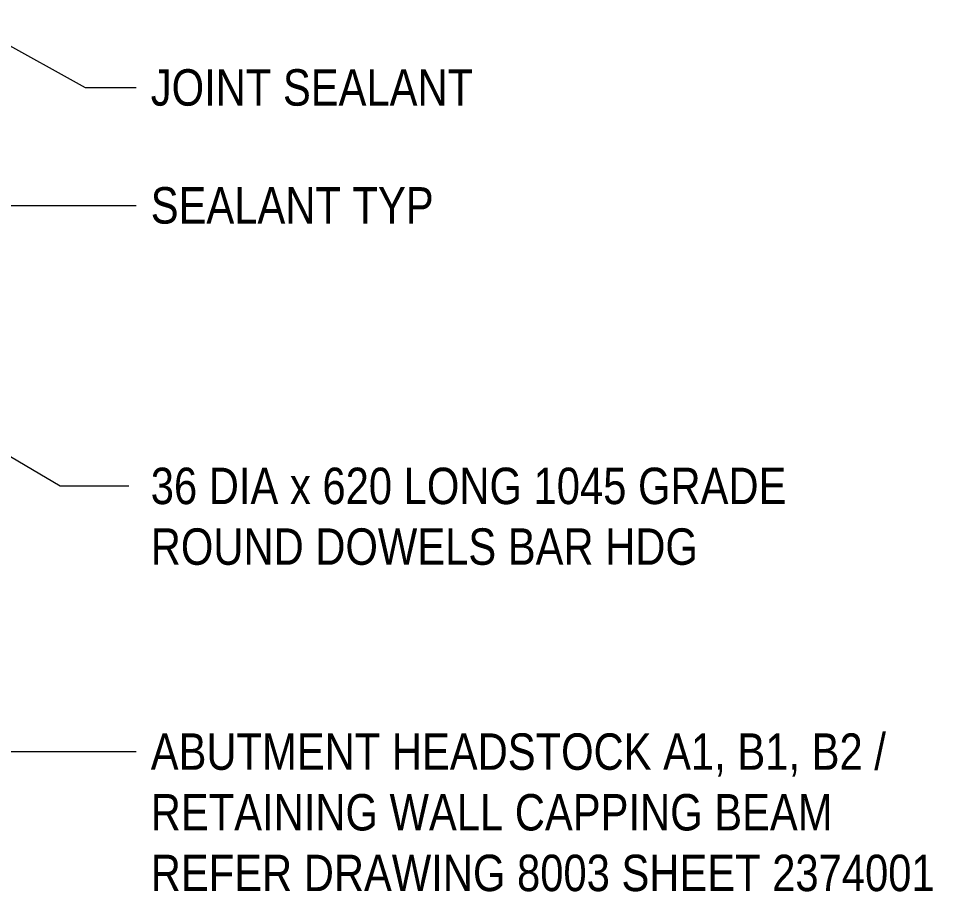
# Model space of a CAD drawing. Header units: metres. Extents: x 0 to 50, y 2 to 551.
# Drawn here: x 43.845 to 45.102, y 2.657 to 3.856 of the extents above; entities that cross this region are included whole.
import ezdxf

# ---------------------------------------------------------------- set-up
doc = ezdxf.new("R2010")
doc.units = ezdxf.units.M
doc.layers.add('G-ANNO-TEXT', color=7, linetype='Continuous', lineweight=9)
doc.styles.add('Arial Narrow_6', font='ARIALN.TTF', dxfattribs={"height": 0.05})

msp = doc.modelspace()

# ---------------------------------------------------------------- linework, layer by layer
at = {"layer": 'G-ANNO-TEXT'}
for p, q in [((43.7653, 3.856), (43.9364, 3.7611)), ((43.9364, 3.7611), (44.0063, 3.7611)), ((43.6253, 3.5992), (44.0063, 3.5992)), ((43.5931, 3.3961), (43.902, 3.214)), ((43.902, 3.214), (43.9963, 3.214)), ((43.7818, 2.8492), (44.0063, 2.8492))]:
    msp.add_line(p, q, dxfattribs=at)

# ---------------------------------------------------------------- texts
at = {"layer": 'G-ANNO-TEXT', "char_height": 0.05, "attachment_point": 1, "style": 'Arial Narrow_6', "bg_fill": 3, "box_fill_scale": 1, "bg_fill_color": 256, "bg_fill_transparency": 0}
for s, insert in [('JOINT SEALANT', (44.0263, 3.7861)), ('SEALANT TYP', (44.0263, 3.6242)), ('36 DIA x 620 LONG 1045 GRADE ', (44.0263, 3.239)), ('ROUND DOWELS BAR HDG', (44.0263, 3.1557)), ('ABUTMENT HEADSTOCK A1, B1, B2 / ', (44.0263, 2.8742)), ('RETAINING WALL CAPPING BEAM ', (44.0263, 2.7909)), ('REFER DRAWING 8003 SHEET 2374001', (44.0263, 2.7076))]:
    msp.add_mtext(s, dxfattribs=dict(at, insert=insert))

doc.saveas('drawing.dxf')
